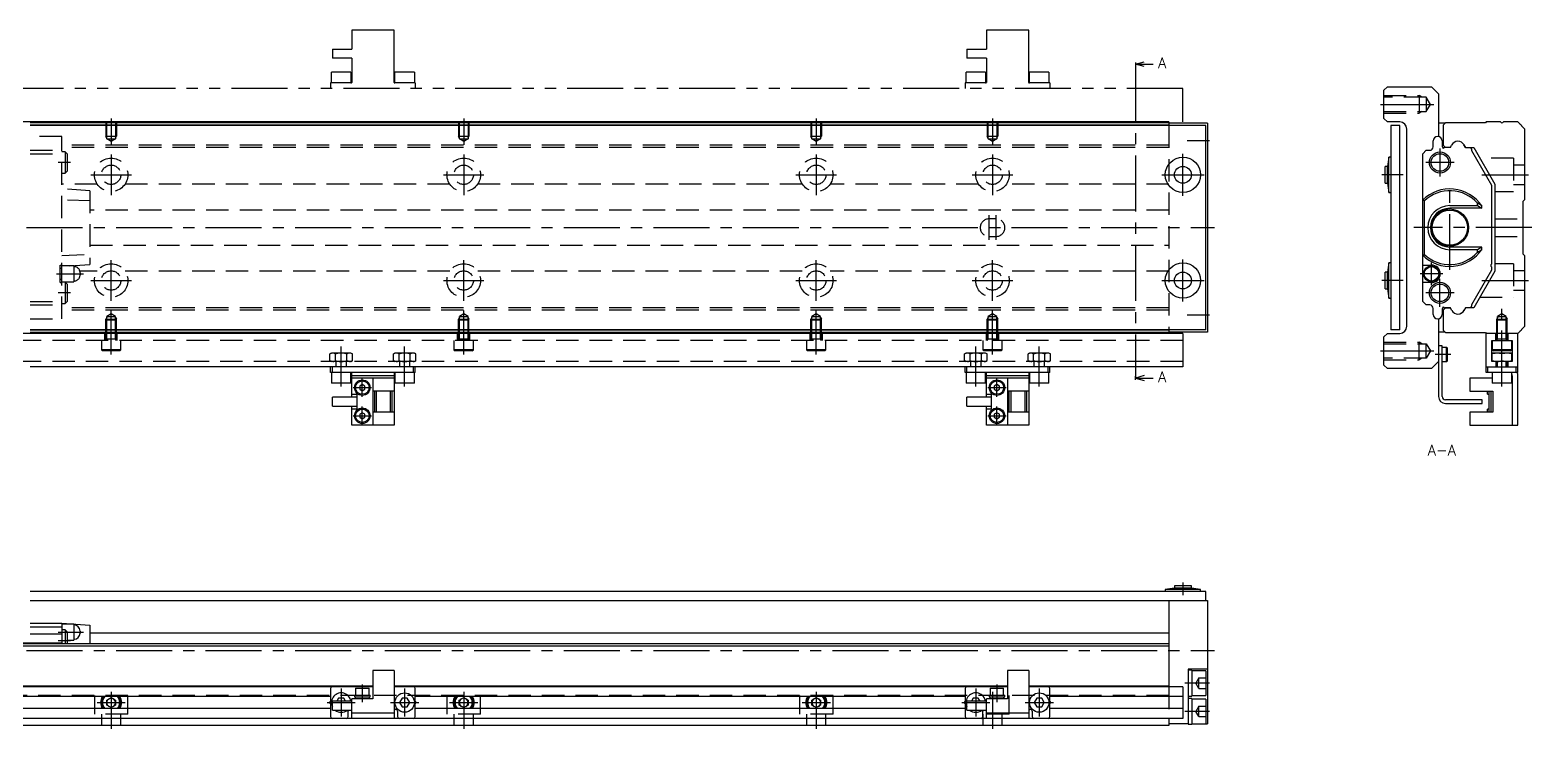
# Model space of a CAD drawing. Extents: x -2 to 704, y -8 to 207.
# Drawn here: x 278.4 to 704.4, y 9 to 207.4 of the extents above; entities that cross this region are included whole.
import ezdxf

# ---------------------------------------------------------------- set-up
doc = ezdxf.new("R2010")
doc.units = 0
doc.header["$LTSCALE"] = 0.5
for name, pattern in [('CENTER', [50.8, 31.75, -6.35, 6.35, -6.35]), ('DASHED', [19.05, 12.7, -6.35]), ('PHANTOM', [63.5, 31.75, -6.35, 6.35, -6.35, 6.35, -6.35])]:
    doc.linetypes.add(name, pattern=pattern)
for name, color, linetype in [('MSM_CENTER', 1, 'CENTER'), ('MSM_CONTINUOUS', 7, 'CONTINUOUS'), ('MSM_DASHED', 4, 'DASHED'), ('MSM_IMAGINARY', 6, 'PHANTOM'), ('MSM_NARROW', 5, 'CONTINUOUS'), ('MSM_PART_NUMBER', 7, 'CONTINUOUS')]:
    doc.layers.add(name, color=color, linetype=linetype)
doc.styles.get("Standard").update_dxf_attribs({"font": 'txt.shx', "height": 3, "bigfont": 'bigfont.shx'})

msp = doc.modelspace()

# ---------------------------------------------------------------- linework, layer by layer
at = {"layer": 'MSM_CENTER'}
for p, q in [((591.92, 197.2), (591.92, 108.62)), ((661.4, 186.3), (676.59, 186.3)), ((301.4, 182.3), (301.4, 174.79)), ((401.4, 182.3), (401.4, 174.79)), ((501.4, 182.3), (501.4, 174.79)), ((551.4, 182.3), (551.4, 174.79)), ((606.65, 176), (612.9, 176)), ((301.4, 172.05), (301.4, 160.55)), ((401.4, 172.05), (401.4, 160.55)), ((501.4, 172.05), (501.4, 160.55)), ((551.4, 172.05), (551.4, 160.55)), ((605.4, 160.3), (605.4, 172.3)), ((678.3, 173.8), (678.3, 165.8)), ((289.9, 169.8), (286.4, 169.8)), ((295.65, 166.3), (307.15, 166.3)), ((395.65, 166.3), (407.15, 166.3)), ((495.65, 166.3), (507.15, 166.3)), ((545.65, 166.3), (557.15, 166.3)), ((599.4, 166.3), (611.4, 166.3)), ((667.9, 166.3), (661.8, 166.3)), ((682.3, 169.8), (674.3, 169.8)), ((690.22, 166.3), (703.4, 166.3)), ((681.1, 139.3), (681.1, 163.3)), ((550.4, 147.8), (550.4, 154.8)), ((552.4, 147.8), (552.4, 154.8)), ((-2, 151.3), (614.4, 151.3)), ((704.4, 151.3), (670.9, 151.3)), ((301.4, 130.55), (301.4, 142.05)), ((401.4, 130.55), (401.4, 142.05)), ((501.4, 130.55), (501.4, 142.05)), ((551.4, 130.55), (551.4, 142.05)), ((605.4, 130.3), (605.4, 142.3)), ((675.9, 134.95), (675.9, 141.45)), ((285.9, 138.2), (293.6, 138.2)), ((679.15, 138.2), (672.65, 138.2)), ((678.3, 128.8), (678.3, 136.8)), ((289.9, 132.8), (286.4, 132.8)), ((295.65, 136.3), (307.15, 136.3)), ((395.65, 136.3), (407.15, 136.3)), ((495.65, 136.3), (507.15, 136.3)), ((545.65, 136.3), (557.15, 136.3)), ((599.4, 136.3), (611.4, 136.3)), ((667.9, 136.3), (661.8, 136.3)), ((682.3, 132.8), (674.3, 132.8)), ((690.22, 136.3), (703.4, 136.3)), ((301.4, 115.25), (301.4, 127.81)), ((401.4, 115.25), (401.4, 127.81)), ((501.4, 115.25), (501.4, 127.81)), ((551.4, 115.25), (551.4, 127.81)), ((695.9, 106.2), (695.9, 128.3)), ((606.65, 126.6), (612.9, 126.6)), ((366.65, 106.2), (366.65, 117.55)), ((384.65, 106.2), (384.65, 117.55)), ((546.65, 106.2), (546.65, 117.55)), ((564.65, 106.2), (564.65, 117.55)), ((661.4, 116.3), (676.59, 116.3)), ((681.4, 115.3), (676.9, 115.3)), ((372.65, 103.27), (372.65, 108.52)), ((552.65, 103.27), (552.65, 108.52)), ((370.02, 105.9), (375.27, 105.9)), ((550.02, 105.9), (555.27, 105.9)), ((372.65, 95.27), (372.65, 100.52)), ((552.65, 95.27), (552.65, 100.52)), ((370.02, 97.9), (375.27, 97.9)), ((550.02, 97.9), (555.27, 97.9)), ((605.4, 50.6), (605.4, 47)), ((286.4, 36.5), (293.6, 36.5)), ((286.4, 34.1), (289.9, 34.1)), ((-2, 31.3), (614.4, 31.3)), ((372.65, 21.6), (372.65, 16.6)), ((552.65, 21.6), (552.65, 16.6)), ((612.9, 22), (605.9, 22)), ((301.4, 19.5), (301.4, 9)), ((301.4, 19.5), (301.4, 9)), ((366.65, 20.5), (366.65, 12.5)), ((384.65, 20.5), (384.65, 12.5)), ((401.4, 19.5), (401.4, 9)), ((401.4, 19.5), (401.4, 9)), ((501.4, 19.5), (501.4, 9)), ((501.4, 19.5), (501.4, 9)), ((546.65, 20.5), (546.65, 12.5)), ((551.4, 19.5), (551.4, 9)), ((564.65, 20.5), (564.65, 12.5)), ((297.4, 16.5), (305.4, 16.5)), ((362.65, 16.5), (370.65, 16.5)), ((380.65, 16.5), (388.65, 16.5)), ((397.4, 16.5), (405.4, 16.5)), ((497.4, 16.5), (505.4, 16.5)), ((542.65, 16.5), (550.65, 16.5)), ((560.65, 16.5), (568.65, 16.5)), ((612.9, 14), (605.9, 14))]:
    msp.add_line(p, q, dxfattribs=at)
at = {"layer": 'MSM_CONTINUOUS'}
for p, q in [((591.92, 197.7), (594.42, 198.37)), ((591.92, 198.2), (591.92, 197.2)), ((594.42, 197.03), (591.92, 197.7)), ((591.92, 197.7), (596.92, 197.7)), ((662.4, 190.3), (663.4, 191.3)), ((662.4, 182.3), (662.4, 190.3)), ((663.4, 191.3), (675.9, 191.3)), ((675.9, 191.3), (677.9, 189.3)), ((677.9, 189.3), (677.9, 177.17)), ((601.4, 181.3), (151.4, 181.3)), ((601.4, 181.1), (278.4, 181.1)), ((601.4, 180.4), (278.4, 180.4)), ((611.9, 180.3), (278.4, 180.3)), ((601.4, 181.3), (601.4, 180.3)), ((612.4, 181), (601.4, 181)), ((611.9, 122.3), (611.9, 180.3)), ((612.4, 181), (612.4, 121.6)), ((663.4, 181.3), (662.4, 182.3)), ((666.9, 181.3), (663.4, 181.3)), ((664.4, 180.3), (664.4, 122.3)), ((666.9, 180.3), (664.4, 180.3)), ((666.9, 122.3), (666.9, 180.3)), ((668.9, 123.3), (668.9, 179.3)), ((679.8, 181), (677.9, 181)), ((679.9, 181.1), (679.2, 180.4)), ((679.2, 180.4), (679.2, 174.75)), ((691.2, 181.1), (679.9, 181.1)), ((691.4, 181.3), (691.2, 181.1)), ((695.5, 181.3), (691.4, 181.3)), ((700.4, 181.3), (696.3, 181.3)), ((702.4, 179.3), (700.4, 181.3)), ((702.4, 159.3), (702.4, 179.3)), ((676.4, 174.25), (676.4, 175.95)), ((678.9, 175.95), (678.9, 174.55)), ((679.2, 174.75), (679.9, 174.05)), ((681.25, 174.05), (681.62, 174.7)), ((685.12, 174.8), (685.55, 174.05)), ((685.55, 174.05), (685.12, 174.8)), ((663.8, 171.3), (663.4, 168.7)), ((664.4, 171.3), (663.8, 171.3)), ((663.8, 161.3), (663.8, 171.3)), ((673.4, 172.25), (674.4, 173.25)), ((673.4, 130.35), (673.4, 172.25)), ((674.4, 173.25), (675.4, 173.25)), ((679.7, 174.1), (679.85, 174.1)), ((681.25, 174.05), (679.9, 174.05)), ((685.55, 174.05), (687.9, 174.05)), ((687.24, 173.6), (687.24, 173.2)), ((687.24, 173.6), (687.24, 173.2)), ((687.24, 173.2), (692.9, 163.39)), ((687.9, 174.05), (693.9, 163.66)), ((663.4, 168.7), (662.8, 168.7)), ((662.8, 163.9), (662.8, 168.7)), ((663.4, 163.9), (663.4, 168.7)), ((662.8, 163.9), (663.4, 163.9)), ((663.4, 163.9), (663.8, 161.3)), ((692.9, 163.39), (692.9, 140.95)), ((693.9, 163.66), (693.9, 138.94)), ((663.8, 161.3), (664.4, 161.3)), ((673.9, 158.9), (673.4, 159.16)), ((673.9, 143.7), (673.9, 158.9)), ((688.95, 157.56), (688.95, 158.23)), ((701.9, 158.8), (702.4, 159.3)), ((701.9, 143.8), (701.9, 158.8)), ((681.1, 157.56), (688.95, 157.56)), ((690.2, 156.8), (681.1, 156.8)), ((688.95, 157.56), (690.2, 156.8)), ((690.2, 156.8), (690.2, 157.48)), ((690.2, 145.8), (681.1, 145.8)), ((688.95, 145.04), (681.1, 145.04)), ((690.2, 145.8), (688.95, 145.04)), ((688.95, 144.37), (688.95, 145.04)), ((690.2, 145.12), (690.2, 145.8)), ((663.8, 141.3), (663.4, 138.7)), ((664.4, 141.3), (663.8, 141.3)), ((663.8, 131.3), (663.8, 141.3)), ((673.4, 143.44), (673.9, 143.7)), ((673.4, 140.7), (675.9, 140.7)), ((702.4, 143.3), (701.9, 143.8)), ((702.4, 123.3), (702.4, 143.3)), ((663.4, 138.7), (662.8, 138.7)), ((662.8, 133.9), (662.8, 138.7)), ((663.4, 133.9), (663.4, 138.7)), ((692.9, 139.21), (687.24, 129.4)), ((693.9, 138.94), (687.9, 128.55)), ((692.9, 140.15), (692.9, 139.21)), ((662.8, 133.9), (663.4, 133.9)), ((663.4, 133.9), (663.8, 131.3)), ((675.9, 135.7), (673.4, 135.7)), ((663.8, 131.3), (664.4, 131.3)), ((674.4, 129.35), (673.4, 130.35)), ((675.4, 129.35), (674.4, 129.35)), ((676.4, 126.65), (676.4, 128.35)), ((678.9, 128.05), (678.9, 126.65)), ((679.9, 128.55), (679.2, 127.85)), ((679.2, 127.85), (679.2, 122.2)), ((679.85, 128.5), (679.7, 128.5)), ((679.9, 128.55), (679.85, 128.5)), ((681.25, 128.55), (679.9, 128.55)), ((679.9, 128.55), (681.25, 128.55)), ((681.68, 127.8), (681.25, 128.55)), ((681.62, 127.9), (681.25, 128.55)), ((685.55, 128.55), (685.12, 127.8)), ((685.55, 128.55), (685.18, 127.9)), ((687.9, 128.55), (685.55, 128.55)), ((686.95, 128.55), (685.55, 128.55)), ((687.24, 129.4), (687.24, 129)), ((677.9, 125.43), (677.9, 103.4)), ((605.4, 121.3), (147.4, 121.3)), ((611.9, 122.3), (278.4, 122.3)), ((601.4, 122.2), (278.4, 122.2)), ((601.4, 121.5), (278.4, 121.5)), ((601.4, 122.3), (601.4, 121.3)), ((612.4, 121.6), (601.4, 121.6)), ((605.4, 121.3), (605.4, 111.8)), ((662.4, 120.3), (663.4, 121.3)), ((662.4, 112.3), (662.4, 120.3)), ((663.4, 121.3), (666.9, 121.3)), ((666.9, 122.3), (664.4, 122.3)), ((679.8, 121.6), (677.9, 121.6)), ((679.2, 122.2), (679.9, 121.5)), ((679.9, 121.5), (691.2, 121.5)), ((691.2, 121.5), (691.4, 121.3)), ((700.4, 121.3), (691.4, 121.3)), ((691.4, 110.2), (691.4, 121.3)), ((693, 113.3), (693, 119.3)), ((693, 119.3), (698.8, 119.3)), ((693.15, 119.3), (693.15, 116.6)), ((698.65, 116.6), (698.65, 119.3)), ((698.8, 119.3), (698.8, 113.3)), ((700.4, 121.3), (702.4, 123.3)), ((700.4, 110.2), (700.4, 121.3)), ((678.9, 117.8), (677.9, 117.8)), ((678.9, 103.4), (678.9, 117.8)), ((680.2, 117.3), (678.9, 117.3)), ((680.4, 117.1), (680.2, 117.3)), ((680.2, 113.3), (680.2, 117.3)), ((680.4, 113.5), (680.4, 117.1)), ((693.15, 116.6), (693.45, 116.3)), ((698.65, 116.6), (693.15, 116.6)), ((693.15, 113.3), (693.15, 115.7)), ((698.65, 115.7), (693.15, 115.7)), ((698.35, 116.3), (693.45, 116.3)), ((695.9, 115.45), (694.52, 115.7)), ((695.9, 113.55), (695.9, 115.45)), ((698.65, 115.45), (697.27, 115.7)), ((698.35, 116.3), (698.65, 116.6)), ((698.65, 113.3), (698.65, 115.7)), ((605.4, 111.8), (278.4, 111.8)), ((363.65, 110.2), (363.65, 111.8)), ((364.15, 110.2), (364.15, 111.8)), ((387.15, 110.2), (387.15, 111.8)), ((387.65, 110.2), (387.65, 111.8)), ((543.65, 110.2), (543.65, 111.8)), ((544.15, 110.2), (544.15, 111.8)), ((567.15, 110.2), (567.15, 111.8)), ((567.65, 110.2), (567.65, 111.8)), ((663.4, 111.3), (662.4, 112.3)), ((675.9, 111.3), (663.4, 111.3)), ((677.9, 113.3), (675.9, 111.3)), ((678.9, 113.3), (680.2, 113.3)), ((680.2, 113.3), (680.4, 113.5)), ((691.4, 111.8), (700.4, 111.8)), ((691.9, 110.2), (691.9, 111.8)), ((698.8, 113.3), (693, 113.3)), ((693.15, 113.55), (694.52, 113.3)), ((694.2, 111.8), (694.2, 113.3)), ((694.4, 113.3), (694.4, 111.8)), ((695.9, 113.55), (697.27, 113.3)), ((697.4, 111.8), (697.4, 113.3)), ((697.6, 113.3), (697.6, 111.8)), ((699.9, 110.2), (699.9, 111.8)), ((387.65, 110.2), (363.65, 110.2)), ((363.9, 110.2), (363.9, 107.2)), ((369.4, 107.2), (363.9, 107.2)), ((369.4, 107.2), (369.4, 110.2)), ((369.65, 103.15), (369.65, 110.07)), ((381.65, 109.2), (369.65, 109.2)), ((381.65, 108.6), (369.65, 108.6)), ((372.65, 106.77), (371.9, 106.33)), ((373.4, 106.33), (372.65, 106.77)), ((375.65, 108.6), (375.65, 95.2)), ((381.65, 110.07), (381.65, 95.2)), ((381.9, 110.2), (381.9, 107.2)), ((387.4, 107.2), (381.9, 107.2)), ((387.4, 107.2), (387.4, 110.2)), ((567.65, 110.2), (543.65, 110.2)), ((543.9, 110.2), (543.9, 107.2)), ((549.4, 107.2), (543.9, 107.2)), ((549.4, 107.2), (549.4, 110.2)), ((549.65, 103.15), (549.65, 110.07)), ((561.65, 109.2), (549.65, 109.2)), ((561.65, 108.6), (549.65, 108.6)), ((552.65, 106.77), (551.9, 106.33)), ((553.4, 106.33), (552.65, 106.77)), ((555.65, 108.6), (555.65, 95.2)), ((561.65, 110.07), (561.65, 95.2)), ((561.9, 110.2), (561.9, 107.2)), ((567.4, 107.2), (561.9, 107.2)), ((567.4, 107.2), (567.4, 110.2)), ((594.42, 109.29), (591.92, 108.62)), ((591.92, 108.12), (591.92, 109.12)), ((591.92, 108.62), (594.42, 107.95)), ((591.92, 108.62), (596.92, 108.62)), ((686.8, 108.6), (686.8, 104.9)), ((693.15, 108.6), (686.8, 108.6)), ((700.4, 110.2), (691.4, 110.2)), ((693.15, 110.2), (693.15, 107.2)), ((698.65, 107.2), (693.15, 107.2)), ((698.65, 107.2), (698.65, 110.2)), ((698.8, 108.6), (698.65, 108.6)), ((698.8, 109.2), (698.8, 95.2)), ((700.4, 95.2), (700.4, 109.2)), ((371.15, 103.15), (364.15, 103.15)), ((364.15, 100.65), (364.15, 103.15)), ((371.15, 103.9), (369.65, 103.9)), ((371.15, 99.9), (371.15, 103.9)), ((371.9, 106.33), (371.9, 105.47)), ((371.9, 105.47), (372.65, 105.03)), ((372.65, 105.03), (373.4, 105.47)), ((373.4, 105.47), (373.4, 106.33)), ((381.65, 104.9), (375.65, 104.9)), ((376.15, 98.9), (376.15, 104.9)), ((376.65, 98.9), (376.65, 104.9)), ((380.65, 98.9), (380.65, 104.9)), ((381.15, 98.9), (381.15, 104.9)), ((551.15, 103.15), (544.15, 103.15)), ((544.15, 100.65), (544.15, 103.15)), ((551.15, 103.9), (549.65, 103.9)), ((551.15, 99.9), (551.15, 103.9)), ((551.9, 106.33), (551.9, 105.47)), ((551.9, 105.47), (552.65, 105.03)), ((552.65, 105.03), (553.4, 105.47)), ((553.4, 105.47), (553.4, 106.33)), ((561.65, 104.9), (555.65, 104.9)), ((556.15, 98.9), (556.15, 104.9)), ((556.65, 98.9), (556.65, 104.9)), ((560.65, 98.9), (560.65, 104.9)), ((561.15, 98.9), (561.15, 104.9)), ((690.3, 102.4), (679.9, 102.4)), ((686.8, 104.9), (693.3, 104.9)), ((690.3, 101.4), (690.3, 102.4)), ((691.8, 104), (691.8, 104.9)), ((691.8, 104), (692.3, 104)), ((692.3, 98.9), (692.3, 104.9)), ((692.8, 98.9), (692.8, 104.9)), ((693.3, 104.9), (693.3, 98.9)), ((364.15, 100.65), (371.15, 100.65)), ((369.65, 95.2), (369.65, 100.65)), ((369.65, 99.9), (371.15, 99.9)), ((372.65, 98.77), (371.9, 98.33)), ((371.9, 98.33), (371.9, 97.47)), ((373.4, 98.33), (372.65, 98.77)), ((373.4, 97.47), (373.4, 98.33)), ((381.65, 98.9), (375.65, 98.9)), ((544.15, 100.65), (551.15, 100.65)), ((549.65, 95.2), (549.65, 100.65)), ((549.65, 99.9), (551.15, 99.9)), ((552.65, 98.77), (551.9, 98.33)), ((551.9, 98.33), (551.9, 97.47)), ((553.4, 98.33), (552.65, 98.77)), ((553.4, 97.47), (553.4, 98.33)), ((561.65, 98.9), (555.65, 98.9)), ((679.9, 101.4), (690.3, 101.4)), ((686.8, 98.9), (686.8, 95.2)), ((693.3, 98.9), (686.8, 98.9)), ((692.3, 99.8), (691.8, 99.8)), ((691.8, 98.9), (691.8, 99.8)), ((381.65, 95.2), (369.65, 95.2)), ((371.9, 97.47), (372.65, 97.03)), ((372.65, 97.03), (373.4, 97.47)), ((561.65, 95.2), (549.65, 95.2)), ((551.9, 97.47), (552.65, 97.03)), ((552.65, 97.03), (553.4, 97.47)), ((686.8, 95.2), (700.4, 95.2)), ((611.9, 48), (278.4, 48)), ((603, 49), (600.4, 48.6)), ((600.4, 48.6), (600.4, 48)), ((610.4, 48.6), (600.4, 48.6)), ((603, 49.6), (603, 49)), ((607.8, 49.6), (603, 49.6)), ((607.8, 49), (603, 49)), ((607.8, 49), (607.8, 49.6)), ((610.4, 48.6), (607.8, 49)), ((610.4, 48), (610.4, 48.6)), ((611.9, 45.5), (611.9, 48)), ((278.4, 45.5), (612.4, 45.5)), ((601.4, 45.5), (601.4, 21)), ((612.4, 45.5), (612.4, 10.5)), ((278.4, 39), (287.4, 39)), ((287.4, 39), (295.4, 38.5)), ((287.4, 39), (287.4, 33.2)), ((290.85, 38.75), (287.4, 38.75)), ((290.85, 38.75), (290.85, 34.25)), ((295.4, 38.5), (295.4, 33.2)), ((278.4, 38), (287.4, 38)), ((278.4, 36), (287.4, 36)), ((288.4, 37.1), (287.4, 37.1)), ((288.9, 36.6), (288.4, 37.1)), ((288.4, 37.1), (288.4, 33.2)), ((288.9, 36.6), (288.9, 33.2)), ((288.9, 34.25), (290.85, 34.25)), ((292.6, 36.8), (292.6, 36.2)), ((295.4, 36.3), (601.4, 36.3)), ((256.4, 33.5), (287.4, 33.5)), ((601.4, 33.2), (256.4, 33.2)), ((601.4, 32.5), (256.4, 32.5)), ((381.65, 25.6), (375.65, 25.6)), ((375.65, 25.6), (375.65, 17.6)), ((381.65, 25.6), (381.65, 12)), ((555.65, 25.6), (555.65, 17.6)), ((561.65, 25.6), (555.65, 25.6)), ((561.65, 25.6), (561.65, 12)), ((612.4, 26), (606.9, 26)), ((606.9, 26), (606.9, 10.35)), ((607.9, 25.65), (606.9, 25.65)), ((607.9, 25.65), (607.9, 18.35)), ((611.9, 25.5), (607.9, 25.5)), ((611.9, 25.5), (611.9, 18.5)), ((375.65, 21.2), (201.65, 21.2)), ((375.65, 21), (201.65, 21)), ((375.65, 21), (201.65, 21)), ((363.65, 18.2), (207.65, 18.2)), ((300.15, 17.22), (301.4, 17.94)), ((300.15, 15.78), (300.15, 17.22)), ((301.4, 17.94), (302.65, 17.22)), ((302.65, 17.22), (302.65, 15.78)), ((363.65, 20.5), (363.65, 12.5)), ((365.93, 17.75), (365.41, 16.85)), ((367.37, 17.75), (365.93, 17.75)), ((367.89, 16.85), (367.37, 17.75)), ((375.65, 17.6), (369.65, 17.6)), ((369.65, 12), (369.65, 17.6)), ((370.45, 18.6), (370.45, 18.1)), ((370.45, 18.6), (374.85, 18.6)), ((370.45, 18.1), (374.85, 18.1)), ((370.65, 18.1), (370.65, 17.6)), ((370.75, 20.6), (370.75, 18.6)), ((370.75, 20.6), (374.55, 20.6)), ((374.55, 18.6), (374.55, 20.6)), ((374.65, 17.6), (374.65, 18.1)), ((374.85, 18.1), (374.85, 18.6)), ((555.65, 21.2), (381.65, 21.2)), ((555.65, 21), (381.65, 21)), ((555.65, 21), (381.65, 21)), ((383.93, 17.75), (383.21, 16.5)), ((385.37, 17.75), (383.93, 17.75)), ((386.09, 16.5), (385.37, 17.75)), ((387.65, 12.5), (387.65, 20.5)), ((543.65, 18.2), (387.65, 18.2)), ((400.15, 17.22), (401.4, 17.94)), ((400.15, 15.78), (400.15, 17.22)), ((401.4, 17.94), (402.65, 17.22)), ((402.65, 17.22), (402.65, 15.78)), ((500.15, 17.22), (501.4, 17.94)), ((500.15, 15.78), (500.15, 17.22)), ((501.4, 17.94), (502.65, 17.22)), ((502.65, 17.22), (502.65, 15.78)), ((543.65, 20.5), (543.65, 12.5)), ((545.93, 17.75), (545.41, 16.85)), ((547.37, 17.75), (545.93, 17.75)), ((547.89, 16.85), (547.37, 17.75)), ((555.65, 17.6), (549.65, 17.6)), ((549.65, 12), (549.65, 17.6)), ((550.45, 18.6), (550.45, 18.1)), ((550.45, 18.6), (554.85, 18.6)), ((550.45, 18.1), (554.85, 18.1)), ((550.65, 18.1), (550.65, 17.6)), ((550.75, 20.6), (550.75, 18.6)), ((550.75, 20.6), (554.55, 20.6)), ((554.55, 18.6), (554.55, 20.6)), ((554.65, 17.6), (554.65, 18.1)), ((554.85, 18.1), (554.85, 18.6)), ((601.4, 21.2), (561.65, 21.2)), ((605.4, 21), (561.65, 21)), ((601.4, 21), (561.65, 21)), ((563.93, 17.75), (563.21, 16.5)), ((565.37, 17.75), (563.93, 17.75)), ((566.09, 16.5), (565.37, 17.75)), ((567.65, 12.5), (567.65, 20.5)), ((605.4, 18.2), (567.65, 18.2)), ((605.4, 21), (605.4, 12)), ((606.9, 18.35), (607.9, 18.35)), ((607.9, 17.65), (606.9, 17.65)), ((607.9, 18.5), (611.9, 18.5)), ((607.9, 17.65), (607.9, 10.35)), ((611.9, 17.5), (607.9, 17.5)), ((611.9, 17.5), (611.9, 10.5)), ((363.65, 14.8), (207.65, 14.8)), ((301.4, 15.06), (300.15, 15.78)), ((302.65, 15.78), (301.4, 15.06)), ((363.47, 16.5), (363.65, 16.8)), ((363.65, 16.2), (363.47, 16.5)), ((369.65, 16.85), (364.15, 16.85)), ((364.15, 14.35), (364.15, 16.85)), ((364.15, 14.35), (369.65, 14.35)), ((368.65, 12.5), (368.65, 14.1)), ((369.65, 13.6), (381.65, 13.6)), ((381.65, 14.6), (382.15, 14.6)), ((382.65, 14.1), (382.65, 12.5)), ((383.21, 16.5), (383.93, 15.25)), ((383.93, 15.25), (385.37, 15.25)), ((385.37, 15.25), (386.09, 16.5)), ((387.83, 16.5), (387.61, 16.12)), ((387.65, 16.8), (387.83, 16.5)), ((543.65, 14.8), (387.65, 14.8)), ((401.4, 15.06), (400.15, 15.78)), ((402.65, 15.78), (401.4, 15.06)), ((501.4, 15.06), (500.15, 15.78)), ((502.65, 15.78), (501.4, 15.06)), ((543.47, 16.5), (543.65, 16.8)), ((543.65, 16.2), (543.47, 16.5)), ((549.65, 16.85), (544.15, 16.85)), ((544.15, 14.35), (544.15, 16.85)), ((544.15, 14.35), (549.65, 14.35)), ((548.65, 12.5), (548.65, 14.1)), ((549.65, 13.6), (561.65, 13.6)), ((561.65, 14.6), (562.15, 14.6)), ((562.65, 14.1), (562.65, 12.5)), ((563.21, 16.5), (563.93, 15.25)), ((563.93, 15.25), (565.37, 15.25)), ((565.37, 15.25), (566.09, 16.5)), ((567.83, 16.5), (567.61, 16.12)), ((567.65, 16.8), (567.83, 16.5)), ((605.4, 14.8), (567.65, 14.8)), ((605.4, 12), (147.4, 12)), ((601.4, 12), (151.4, 12)), ((601.4, 10), (151.4, 10)), ((601.4, 12), (601.4, 10)), ((606.9, 10.5), (601.4, 10.5)), ((606.9, 10.35), (607.9, 10.35)), ((607.9, 10.5), (612.4, 10.5))]:
    msp.add_line(p, q, dxfattribs=at)
for centre, radius in [((605.4, 166.3), 5), ((678.3, 169.8), 3), ((678.3, 169.8), 2.5), ((605.4, 166.3), 2.4), ((681.1, 151.3), 5.3), ((681.1, 151.3), 5), ((605.4, 136.3), 5), ((605.4, 136.3), 2.4), ((675.9, 138.2), 2.25), ((675.9, 138.2), 2.05), ((678.3, 132.8), 3), ((678.3, 132.8), 2.5), ((372.65, 105.9), 2.2), ((372.65, 105.9), 1.9), ((552.65, 105.9), 2.2), ((552.65, 105.9), 1.9), ((372.65, 97.9), 2.2), ((372.65, 97.9), 1.9), ((552.65, 97.9), 2.2), ((552.65, 97.9), 1.9), ((384.65, 16.5), 2.75), ((564.65, 16.5), 2.75)]:
    msp.add_circle(centre, radius, dxfattribs=at)
for centre, radius, start, end in [((666.9, 179.3), 2, 0, 90), ((695.9, 181.6), 0.5, 216.8699, 323.1301), ((699.9, 179), 2, 36.8699, 53.1301), ((677.65, 175.95), 1.25, 0, 180), ((683.55, 173.65), 2.2, 93.981, 151.4552), ((683.25, 173.65), 2.2, 31.4553, 86.019), ((675.4, 174.25), 1, 270, 0), ((679.9, 174.55), 1, 180, 228.766), ((679.7, 173.6), 0.5, 90, 156.6746), ((686.74, 173.6), 0.5, 0, 64.1581), ((681.1, 151.3), 11, 34.1804, 134.427), ((681.1, 151.3), 10.47, 41.4448, 133.4287), ((685.05, 150.3), 8.84, 54.3755, 63.8517), ((681.1, 151.3), 6.26, 90, 270), ((681.1, 151.3), 5.5, 90, 270), ((681.1, 151.3), 11, 225.573, 325.8196), ((684.75, 152.81), 9.43, 296.4456, 305.3272), ((681.1, 151.3), 10.47, 226.5713, 318.5552), ((675.9, 138.2), 2.5, 270, 90), ((693.2, 140.55), 0.5, 126.8699, 233.1301), ((675.4, 128.35), 1, 0, 90), ((679.9, 128.05), 1, 131.234, 180), ((679.7, 129), 0.5, 203.3254, 270), ((683.55, 128.95), 2.2, 211.3887, 266.019), ((683.55, 128.95), 2.2, 211.4553, 266.019), ((683.25, 128.95), 2.2, 273.981, 331.4552), ((683.25, 128.95), 2.2, 273.981, 328.5447), ((686.74, 129), 0.5, 295.8419, 360), ((677.65, 126.65), 1.25, 180, 0), ((666.9, 123.3), 2, 270, 0), ((699.9, 123.6), 2, 306.8699, 323.1301), ((694.77, 110.33), 5.37, 92.6591, 107.597), ((697.5, 110.45), 5.25, 92.489, 107.7671), ((694.28, 118.67), 5.37, 272.6596, 287.5965), ((697.03, 118.67), 5.37, 272.6591, 287.597), ((697.8, 109.2), 1, 0, 31.7883), ((697.8, 109.2), 2.6, 0, 22.6199), ((679.9, 103.4), 2, 180, 270), ((679.9, 103.4), 1, 180, 270), ((290.85, 36.8), 1.75, 0, 90), ((290.85, 36.2), 1.75, 270, 0), ((301.4, 16.5), 3, 145.4819, 214.5181), ((301.4, 16.5), 2.75, 141.8165, 218.1835), ((301.4, 16.5), 2.45, 136.0622, 223.9379), ((301.4, 16.5), 1.25, 120, 240), ((301.4, 16.5), 1.25, 300, 60), ((301.4, 16.5), 2.45, 316.0622, 43.9378), ((301.4, 16.5), 2.75, 321.8165, 38.1835), ((301.4, 16.5), 3, 325.4819, 34.5181), ((364.15, 20.5), 0.5, 90, 180), ((366.65, 16.5), 2.75, 7.312, 204.62), ((387.15, 20.5), 0.5, 0, 90), ((401.4, 16.5), 3, 145.4819, 214.5181), ((401.4, 16.5), 2.75, 141.8165, 218.1835), ((401.4, 16.5), 2.45, 136.0622, 223.9379), ((401.4, 16.5), 1.25, 120, 240), ((401.4, 16.5), 1.25, 300, 60), ((401.4, 16.5), 2.45, 316.0622, 43.9378), ((401.4, 16.5), 2.75, 321.8165, 38.1835), ((401.4, 16.5), 3, 325.4819, 34.5181), ((501.4, 16.5), 3, 145.4819, 214.5181), ((501.4, 16.5), 2.75, 141.8165, 218.1835), ((501.4, 16.5), 2.45, 136.0622, 223.9379), ((501.4, 16.5), 1.25, 120, 240), ((501.4, 16.5), 1.25, 300, 60), ((501.4, 16.5), 2.45, 316.0622, 43.9378), ((501.4, 16.5), 2.75, 321.8165, 38.1835), ((501.4, 16.5), 3, 325.4819, 34.5181), ((544.15, 20.5), 0.5, 90, 180), ((546.65, 16.5), 2.75, 7.312, 204.62), ((567.15, 20.5), 0.5, 0, 90), ((366.65, 16.5), 2.75, 231.4273, 308.5727), ((369.15, 14.1), 0.5, 150, 180), ((369.22, 14.11), 0.429, 358.6925, 34.0177), ((382.15, 14.1), 0.501, 90.0618, 179.9383), ((382.15, 14.1), 0.5, 0, 90), ((546.65, 16.5), 2.75, 231.4273, 308.5727), ((549.15, 14.1), 0.5, 150, 180), ((549.22, 14.11), 0.429, 358.6925, 34.0177), ((562.15, 14.1), 0.501, 90.0618, 179.9383), ((562.15, 14.1), 0.5, 0, 90), ((364.15, 12.5), 0.5, 180, 270), ((368.15, 12.5), 0.5, 270, 0), ((383.15, 12.5), 0.5, 180, 270), ((387.15, 12.5), 0.5, 270, 360), ((544.15, 12.5), 0.5, 180, 270), ((548.15, 12.5), 0.5, 270, 0), ((563.15, 12.5), 0.5, 180, 270), ((567.15, 12.5), 0.5, 270, 360)]:
    msp.add_arc(centre, radius, start, end, dxfattribs=at)
at = {"layer": 'MSM_DASHED'}
for p, q in [((662.4, 188.8), (672.4, 188.8)), ((674.4, 188.37), (662.4, 188.37)), ((672.4, 188.8), (672.4, 183.8)), ((673.15, 188.37), (672.4, 188.8)), ((675.59, 186.3), (674.4, 188.37)), ((674.4, 188.37), (674.4, 184.23)), ((662.4, 184.23), (674.4, 184.23)), ((662.4, 183.8), (672.4, 183.8)), ((673.15, 184.23), (672.4, 183.8)), ((674.4, 184.23), (675.59, 186.3)), ((299.9, 181.3), (299.9, 177.3)), ((300.17, 176.5), (300.17, 181.3)), ((302.63, 181.3), (302.63, 176.5)), ((302.9, 181.3), (302.9, 177.3)), ((399.9, 181.3), (399.9, 177.3)), ((400.17, 176.5), (400.17, 181.3)), ((402.63, 181.3), (402.63, 176.5)), ((402.9, 181.3), (402.9, 177.3)), ((499.9, 181.3), (499.9, 177.3)), ((500.17, 176.5), (500.17, 181.3)), ((502.63, 181.3), (502.63, 176.5)), ((502.9, 181.3), (502.9, 177.3)), ((549.9, 181.3), (549.9, 177.3)), ((550.17, 176.5), (550.17, 181.3)), ((552.63, 181.3), (552.63, 176.5)), ((552.9, 181.3), (552.9, 177.3)), ((601.4, 180.3), (601.4, 122.3)), ((287.4, 177.2), (278.4, 177.2)), ((287.4, 125.4), (287.4, 177.2)), ((601.4, 174.75), (287.4, 174.75)), ((300.17, 176.83), (299.9, 177.3)), ((299.9, 177.3), (302.9, 177.3)), ((300.17, 176.5), (302.63, 176.5)), ((301.4, 175.79), (300.17, 176.5)), ((302.63, 176.5), (301.4, 175.79)), ((302.63, 176.83), (302.9, 177.3)), ((400.17, 176.83), (399.9, 177.3)), ((399.9, 177.3), (402.9, 177.3)), ((400.17, 176.5), (402.63, 176.5)), ((401.4, 175.79), (400.17, 176.5)), ((402.63, 176.5), (401.4, 175.79)), ((402.63, 176.83), (402.9, 177.3)), ((500.17, 176.83), (499.9, 177.3)), ((499.9, 177.3), (502.9, 177.3)), ((500.17, 176.5), (502.63, 176.5)), ((501.4, 175.79), (500.17, 176.5)), ((502.63, 176.5), (501.4, 175.79)), ((502.63, 176.83), (502.9, 177.3)), ((550.17, 176.83), (549.9, 177.3)), ((549.9, 177.3), (552.9, 177.3)), ((550.17, 176.5), (552.63, 176.5)), ((551.4, 175.79), (550.17, 176.5)), ((552.63, 176.5), (551.4, 175.79)), ((552.63, 176.83), (552.9, 177.3)), ((278.4, 173.25), (287.4, 173.25)), ((278.4, 172.25), (287.4, 172.25)), ((601.4, 174.05), (287.4, 174.05)), ((288.4, 172.8), (287.4, 172.8)), ((288.4, 172.8), (288.4, 166.8)), ((288.9, 172.3), (288.4, 172.8)), ((288.9, 172.3), (288.9, 167.3)), ((699.2, 171.05), (689.63, 171.05)), ((699.2, 171.05), (699.2, 161.55)), ((287.4, 166.8), (288.4, 166.8)), ((288.4, 166.8), (288.9, 167.3)), ((702.4, 169.05), (699.2, 169.05)), ((297.45, 163.66), (287.4, 163.66)), ((295.4, 161.77), (287.4, 162.3)), ((397.45, 163.66), (305.35, 163.66)), ((497.45, 163.66), (405.35, 163.66)), ((547.45, 163.66), (505.35, 163.66)), ((601.4, 163.66), (555.35, 163.66)), ((699.2, 163.55), (702.4, 163.55)), ((295.4, 158.9), (287.4, 159.16)), ((295.4, 161.77), (295.4, 140.83)), ((693.9, 161.55), (699.2, 161.55)), ((601.4, 156.3), (295.4, 156.3)), ((552.4, 153.8), (550.4, 153.8)), ((693.9, 153.8), (701.9, 153.8)), ((295.4, 146.3), (601.4, 146.3)), ((550.4, 148.8), (552.4, 148.8)), ((693.9, 148.8), (701.9, 148.8)), ((286.9, 140.7), (287.4, 140.7)), ((286.9, 135.7), (286.9, 140.7)), ((287.4, 143.44), (295.4, 143.7)), ((289.66, 140.45), (295.4, 140.83)), ((699.2, 141.05), (693.9, 141.05)), ((699.2, 141.05), (699.2, 131.55)), ((287.4, 139.7), (286.9, 139.7)), ((286.9, 136.7), (287.4, 136.7)), ((290.85, 140.45), (287.4, 140.45)), ((290.85, 140.45), (290.85, 135.95)), ((297.45, 138.94), (292.54, 138.94)), ((292.6, 138.5), (292.6, 137.9)), ((397.45, 138.94), (305.35, 138.94)), ((497.45, 138.94), (405.35, 138.94)), ((547.45, 138.94), (505.35, 138.94)), ((601.4, 138.94), (555.35, 138.94)), ((702.4, 139.05), (699.2, 139.05)), ((286.9, 135.7), (287.4, 135.7)), ((287.4, 135.95), (290.85, 135.95)), ((288.4, 135.8), (287.4, 135.8)), ((288.9, 135.3), (288.4, 135.8)), ((288.4, 135.8), (288.4, 129.8)), ((288.9, 135.3), (288.9, 130.3)), ((699.2, 133.55), (702.4, 133.55)), ((278.4, 130.35), (287.4, 130.35)), ((278.4, 129.35), (287.4, 129.35)), ((287.4, 129.8), (288.4, 129.8)), ((601.4, 128.55), (287.4, 128.55)), ((601.4, 127.85), (287.4, 127.85)), ((288.4, 129.8), (288.9, 130.3)), ((689.63, 131.55), (699.2, 131.55)), ((278.4, 125.4), (287.4, 125.4)), ((300.17, 125.77), (299.9, 125.3)), ((299.9, 125.3), (302.9, 125.3)), ((299.9, 125.03), (300.17, 125.3)), ((299.9, 119.3), (299.9, 125.3)), ((302.9, 125.03), (299.9, 125.03)), ((301.4, 126.81), (300.17, 126.1)), ((300.17, 126.1), (302.63, 126.1)), ((300.17, 119.77), (300.17, 126.1)), ((302.63, 126.1), (301.4, 126.81)), ((302.63, 119.77), (302.63, 126.1)), ((302.63, 125.77), (302.9, 125.3)), ((302.9, 125.03), (302.63, 125.3)), ((302.9, 119.3), (302.9, 125.3)), ((400.17, 125.77), (399.9, 125.3)), ((399.9, 125.3), (402.9, 125.3)), ((399.9, 125.03), (400.17, 125.3)), ((399.9, 119.3), (399.9, 125.3)), ((402.9, 125.03), (399.9, 125.03)), ((401.4, 126.81), (400.17, 126.1)), ((400.17, 126.1), (402.63, 126.1)), ((400.17, 119.77), (400.17, 126.1)), ((402.63, 126.1), (401.4, 126.81)), ((402.63, 119.77), (402.63, 126.1)), ((402.63, 125.77), (402.9, 125.3)), ((402.9, 125.03), (402.63, 125.3)), ((402.9, 119.3), (402.9, 125.3)), ((500.17, 125.77), (499.9, 125.3)), ((499.9, 125.3), (502.9, 125.3)), ((499.9, 125.03), (500.17, 125.3)), ((499.9, 119.3), (499.9, 125.3)), ((502.9, 125.03), (499.9, 125.03)), ((501.4, 126.81), (500.17, 126.1)), ((500.17, 126.1), (502.63, 126.1)), ((500.17, 119.77), (500.17, 126.1)), ((502.63, 126.1), (501.4, 126.81)), ((502.63, 119.77), (502.63, 126.1)), ((502.63, 125.77), (502.9, 125.3)), ((502.9, 125.03), (502.63, 125.3)), ((502.9, 119.3), (502.9, 125.3)), ((550.17, 125.77), (549.9, 125.3)), ((549.9, 125.3), (552.9, 125.3)), ((549.9, 125.03), (550.17, 125.3)), ((549.9, 119.3), (549.9, 125.3)), ((552.9, 125.03), (549.9, 125.03)), ((551.4, 126.81), (550.17, 126.1)), ((550.17, 126.1), (552.63, 126.1)), ((550.17, 119.77), (550.17, 126.1)), ((552.63, 126.1), (551.4, 126.81)), ((552.63, 119.77), (552.63, 126.1)), ((552.63, 125.77), (552.9, 125.3)), ((552.9, 125.03), (552.63, 125.3)), ((552.9, 119.3), (552.9, 125.3)), ((694.67, 125.77), (694.4, 125.3)), ((694.4, 125.03), (694.67, 125.3)), ((694.4, 119.3), (694.4, 125.3)), ((694.4, 125.3), (697.4, 125.3)), ((697.4, 125.03), (694.4, 125.03)), ((695.9, 126.81), (694.67, 126.1)), ((694.67, 119.77), (694.67, 126.1)), ((694.67, 126.1), (697.13, 126.1)), ((697.13, 126.1), (695.9, 126.81)), ((697.13, 119.77), (697.13, 126.1)), ((697.13, 125.77), (697.4, 125.3)), ((697.13, 125.3), (697.4, 125.03)), ((697.4, 119.3), (697.4, 125.3)), ((605.4, 119.3), (147.4, 119.3)), ((298.65, 119.3), (298.65, 116.6)), ((299.65, 119.3), (299.65, 121.3)), ((299.9, 119.3), (300.17, 119.77)), ((299.9, 119.77), (302.9, 119.77)), ((302.9, 119.3), (302.63, 119.77)), ((303.15, 119.3), (303.15, 121.3)), ((304.15, 116.6), (304.15, 119.3)), ((398.65, 119.3), (398.65, 116.6)), ((399.65, 119.3), (399.65, 121.3)), ((399.9, 119.3), (400.17, 119.77)), ((399.9, 119.77), (402.9, 119.77)), ((402.9, 119.3), (402.63, 119.77)), ((403.15, 119.3), (403.15, 121.3)), ((404.15, 116.6), (404.15, 119.3)), ((498.65, 119.3), (498.65, 116.6)), ((499.65, 119.3), (499.65, 121.3)), ((499.9, 119.3), (500.17, 119.77)), ((499.9, 119.77), (502.9, 119.77)), ((502.9, 119.3), (502.63, 119.77)), ((503.15, 119.3), (503.15, 121.3)), ((504.15, 116.6), (504.15, 119.3)), ((548.65, 119.3), (548.65, 116.6)), ((549.65, 119.3), (549.65, 121.3)), ((549.9, 119.3), (550.17, 119.77)), ((549.9, 119.77), (552.9, 119.77)), ((552.9, 119.3), (552.63, 119.77)), ((553.15, 119.3), (553.15, 121.3)), ((554.15, 116.6), (554.15, 119.3)), ((694.15, 119.3), (694.15, 121.3)), ((694.4, 119.3), (694.67, 119.77)), ((694.4, 119.77), (697.4, 119.77)), ((697.4, 119.3), (697.13, 119.77)), ((697.65, 119.3), (697.65, 121.3)), ((298.65, 116.6), (298.95, 116.3)), ((304.15, 116.6), (298.65, 116.6)), ((303.85, 116.3), (298.95, 116.3)), ((303.85, 116.3), (304.15, 116.6)), ((363.9, 115.7), (363.47, 115.45)), ((363.47, 113.55), (363.47, 115.45)), ((369.4, 115.7), (363.9, 115.7)), ((365.06, 115.45), (364.27, 115.7)), ((365.06, 113.55), (365.06, 115.45)), ((368.24, 113.55), (368.24, 115.45)), ((369.83, 115.45), (369.03, 115.7)), ((369.83, 115.45), (369.4, 115.7)), ((369.83, 113.55), (369.83, 115.45)), ((381.9, 115.7), (381.47, 115.45)), ((381.47, 113.55), (381.47, 115.45)), ((387.4, 115.7), (381.9, 115.7)), ((383.06, 115.45), (382.27, 115.7)), ((383.06, 113.55), (383.06, 115.45)), ((386.24, 113.55), (386.24, 115.45)), ((387.83, 115.45), (387.03, 115.7)), ((387.83, 115.45), (387.4, 115.7)), ((387.83, 113.55), (387.83, 115.45)), ((398.65, 116.6), (398.95, 116.3)), ((404.15, 116.6), (398.65, 116.6)), ((403.85, 116.3), (398.95, 116.3)), ((403.85, 116.3), (404.15, 116.6)), ((498.65, 116.6), (498.95, 116.3)), ((504.15, 116.6), (498.65, 116.6)), ((503.85, 116.3), (498.95, 116.3)), ((503.85, 116.3), (504.15, 116.6)), ((543.9, 115.7), (543.47, 115.45)), ((543.47, 113.55), (543.47, 115.45)), ((549.4, 115.7), (543.9, 115.7)), ((545.06, 115.45), (544.27, 115.7)), ((545.06, 113.55), (545.06, 115.45)), ((548.24, 113.55), (548.24, 115.45)), ((548.65, 116.6), (548.95, 116.3)), ((554.15, 116.6), (548.65, 116.6)), ((553.85, 116.3), (548.95, 116.3)), ((549.83, 115.45), (549.03, 115.7)), ((549.83, 115.45), (549.4, 115.7)), ((549.83, 113.55), (549.83, 115.45)), ((553.85, 116.3), (554.15, 116.6)), ((561.9, 115.7), (561.47, 115.45)), ((561.47, 113.55), (561.47, 115.45)), ((567.4, 115.7), (561.9, 115.7)), ((563.06, 115.45), (562.27, 115.7)), ((563.06, 113.55), (563.06, 115.45)), ((566.24, 113.55), (566.24, 115.45)), ((567.83, 115.45), (567.03, 115.7)), ((567.83, 115.45), (567.4, 115.7)), ((567.83, 113.55), (567.83, 115.45)), ((662.4, 118.8), (672.4, 118.8)), ((662.4, 118.37), (674.4, 118.37)), ((672.4, 113.8), (672.4, 118.8)), ((673.15, 118.37), (672.4, 118.8)), ((674.4, 118.37), (675.59, 116.3)), ((674.4, 114.23), (674.4, 118.37)), ((675.59, 116.3), (674.4, 114.23)), ((605.4, 113.3), (147.4, 113.3)), ((363.47, 113.55), (363.9, 113.3)), ((363.47, 113.55), (364.27, 113.3)), ((369.4, 113.3), (363.9, 113.3)), ((365.15, 113.3), (365.15, 111.8)), ((368.15, 111.8), (368.15, 113.3)), ((368.24, 113.55), (369.03, 113.3)), ((369.4, 113.3), (369.83, 113.55)), ((381.47, 113.55), (381.9, 113.3)), ((381.47, 113.55), (382.27, 113.3)), ((387.4, 113.3), (381.9, 113.3)), ((383.15, 113.3), (383.15, 111.8)), ((386.15, 111.8), (386.15, 113.3)), ((386.24, 113.55), (387.03, 113.3)), ((387.4, 113.3), (387.83, 113.55)), ((543.47, 113.55), (543.9, 113.3)), ((543.47, 113.55), (544.27, 113.3)), ((549.4, 113.3), (543.9, 113.3)), ((545.15, 113.3), (545.15, 111.8)), ((548.15, 111.8), (548.15, 113.3)), ((548.24, 113.55), (549.03, 113.3)), ((549.4, 113.3), (549.83, 113.55)), ((561.47, 113.55), (561.9, 113.3)), ((561.47, 113.55), (562.27, 113.3)), ((567.4, 113.3), (561.9, 113.3)), ((563.15, 113.3), (563.15, 111.8)), ((566.15, 111.8), (566.15, 113.3)), ((566.24, 113.55), (567.03, 113.3)), ((567.4, 113.3), (567.83, 113.55)), ((674.4, 114.23), (662.4, 114.23)), ((662.4, 113.8), (672.4, 113.8)), ((673.15, 114.23), (672.4, 113.8)), ((609.9, 23.5), (609.03, 22)), ((609.9, 20.5), (609.03, 22)), ((609.9, 20.5), (609.9, 23.5)), ((609.9, 23.5), (611.9, 23.5)), ((601.4, 18.5), (151.4, 18.5)), ((296.65, 18.5), (296.65, 13.2)), ((306.15, 13.2), (306.15, 18.5)), ((396.65, 18.5), (396.65, 13.2)), ((406.15, 13.2), (406.15, 18.5)), ((496.65, 18.5), (496.65, 13.2)), ((506.15, 13.2), (506.15, 18.5)), ((546.65, 18.5), (546.65, 13.2)), ((556.15, 13.2), (556.15, 18.5)), ((601.4, 21), (601.4, 12)), ((609.9, 20.5), (611.9, 20.5)), ((306.15, 13.2), (296.65, 13.2)), ((298.65, 13.2), (298.65, 10)), ((304.15, 10), (304.15, 13.2)), ((406.15, 13.2), (396.65, 13.2)), ((398.65, 13.2), (398.65, 10)), ((404.15, 10), (404.15, 13.2)), ((506.15, 13.2), (496.65, 13.2)), ((498.65, 13.2), (498.65, 10)), ((504.15, 10), (504.15, 13.2)), ((556.15, 13.2), (546.65, 13.2)), ((548.65, 13.2), (548.65, 10)), ((554.15, 10), (554.15, 13.2)), ((609.9, 15.5), (609.03, 14)), ((609.9, 12.5), (609.03, 14)), ((609.9, 12.5), (609.9, 15.5)), ((609.9, 15.5), (611.9, 15.5)), ((609.9, 12.5), (611.9, 12.5))]:
    msp.add_line(p, q, dxfattribs=at)
for centre, radius in [((301.4, 166.3), 4.75), ((401.4, 166.3), 4.75), ((501.4, 166.3), 4.75), ((551.4, 166.3), 4.75), ((301.4, 166.3), 2.75), ((401.4, 166.3), 2.75), ((501.4, 166.3), 2.75), ((551.4, 166.3), 2.75), ((301.4, 136.3), 4.75), ((401.4, 136.3), 4.75), ((501.4, 136.3), 4.75), ((551.4, 136.3), 4.75), ((301.4, 136.3), 2.75), ((401.4, 136.3), 2.75), ((501.4, 136.3), 2.75), ((551.4, 136.3), 2.75)]:
    msp.add_circle(centre, radius, dxfattribs=at)
for centre, radius, start, end in [((550.4, 151.3), 2.5, 90, 270), ((552.4, 151.3), 2.5, 270, 90), ((290.85, 138.5), 1.75, 0, 90), ((290.85, 137.9), 1.75, 270, 0), ((364.45, 113.72), 1.99, 95.1303, 119.2549), ((366.65, 110.45), 5.25, 72.4118, 107.5882), ((369.1, 114.08), 1.62, 92.3042, 122.0803), ((382.45, 113.72), 1.99, 95.1303, 119.2549), ((384.65, 110.45), 5.25, 72.4118, 107.5882), ((387.1, 114.08), 1.62, 92.3042, 122.0803), ((544.45, 113.72), 1.99, 95.1303, 119.2549), ((546.65, 110.45), 5.25, 72.4118, 107.5882), ((549.1, 114.08), 1.62, 92.3042, 122.0803), ((562.45, 113.72), 1.99, 95.1303, 119.2549), ((564.65, 110.45), 5.25, 72.4118, 107.5882), ((567.1, 114.08), 1.62, 92.3042, 122.0803), ((364.11, 115.23), 1.94, 274.8223, 299.564), ((366.65, 118.55), 5.25, 252.4118, 287.5882), ((368.78, 115.53), 2.24, 276.5184, 297.8679), ((382.11, 115.23), 1.94, 274.8223, 299.564), ((384.65, 118.55), 5.25, 252.4118, 287.5882), ((386.78, 115.53), 2.24, 276.5184, 297.8679), ((544.11, 115.23), 1.94, 274.8223, 299.564), ((546.65, 118.55), 5.25, 252.4118, 287.5882), ((548.78, 115.53), 2.24, 276.5184, 297.8679), ((562.11, 115.23), 1.94, 274.8223, 299.564), ((564.65, 118.55), 5.25, 252.4118, 287.5882), ((566.78, 115.53), 2.24, 276.5184, 297.8679)]:
    msp.add_arc(centre, radius, start, end, dxfattribs=at)
at = {"layer": 'MSM_IMAGINARY'}
for p, q in [((381.65, 207.4), (369.65, 207.4)), ((369.65, 207.4), (369.65, 201.95)), ((381.65, 192.53), (381.65, 207.4)), ((561.65, 207.4), (549.65, 207.4)), ((549.65, 207.4), (549.65, 201.95)), ((561.65, 192.53), (561.65, 207.4)), ((364.15, 201.95), (364.15, 199.45)), ((364.15, 201.95), (369.65, 201.95)), ((544.15, 201.95), (544.15, 199.45)), ((544.15, 201.95), (549.65, 201.95)), ((369.65, 199.45), (364.15, 199.45)), ((369.65, 199.45), (369.65, 192.53)), ((549.65, 199.45), (544.15, 199.45)), ((549.65, 199.45), (549.65, 192.53)), ((369.4, 192.4), (363.65, 192.4)), ((363.65, 192.4), (363.65, 190.8)), ((363.9, 192.4), (363.9, 195.4)), ((369.4, 195.4), (363.9, 195.4)), ((369.4, 195.4), (369.4, 192.4)), ((381.9, 192.4), (381.9, 195.4)), ((387.4, 195.4), (381.9, 195.4)), ((387.65, 192.4), (381.9, 192.4)), ((387.4, 195.4), (387.4, 192.4)), ((387.65, 192.4), (387.65, 190.8)), ((543.65, 192.4), (543.65, 190.8)), ((549.4, 192.4), (543.65, 192.4)), ((549.4, 195.4), (543.9, 195.4)), ((543.9, 192.4), (543.9, 195.4)), ((549.4, 195.4), (549.4, 192.4)), ((567.4, 195.4), (561.9, 195.4)), ((561.9, 192.4), (561.9, 195.4)), ((567.65, 192.4), (561.9, 192.4)), ((567.4, 195.4), (567.4, 192.4)), ((567.65, 192.4), (567.65, 190.8)), ((605.4, 190.8), (147.4, 190.8)), ((605.4, 181.3), (605.4, 190.8))]:
    msp.add_line(p, q, dxfattribs=at)
for centre, radius, start, end in [((369.43, 192.88), 0.474, 266.4223, 284.1584), ((369.54, 192.53), 0.114, 274.8157, 0.7579), ((381.76, 192.53), 0.114, 179.9395, 231.0289), ((381.87, 192.81), 0.411, 243.6276, 273.5549), ((549.43, 192.88), 0.474, 266.4223, 284.1584), ((549.54, 192.53), 0.114, 274.8157, 0.7579), ((561.76, 192.53), 0.114, 179.9395, 231.0289), ((561.87, 192.81), 0.411, 243.6276, 273.5549)]:
    msp.add_arc(centre, radius, start, end, dxfattribs=at)
at = {"layer": 'MSM_NARROW'}
for p, q in [((694.67, 111.8), (694.67, 113.3)), ((697.13, 111.8), (697.13, 113.3))]:
    msp.add_line(p, q, dxfattribs=at)

# ---------------------------------------------------------------- texts
at = {"layer": 'MSM_PART_NUMBER'}
for s, p in [('A', (598.34, 196.57)), ('A', (598.34, 107.49)), ('A-A', (674.86, 86.67))]:
    msp.add_text(s, height=3, dxfattribs=at).set_placement(p)

doc.saveas('drawing.dxf')
